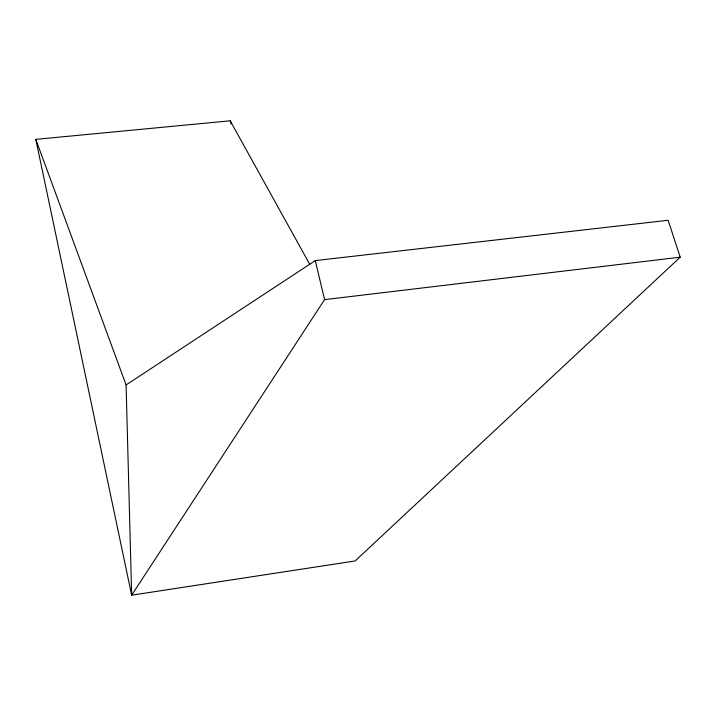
<?xml version="1.0" encoding="UTF-8"?>
<svg xmlns="http://www.w3.org/2000/svg" width="716" height="716" viewBox="0 0 716 716"><rect width="100%" height="100%" fill="white"/><g stroke="black" fill="none" stroke-linecap="round" stroke-linejoin="round"><path stroke-width="1.07" d="M315.282 260.597L324.581 299.637L131.654 595.193L355.145 560.95L680.2 257.178L668.135 220.277L315.282 260.597L126.097 384.948L131.654 595.193L35.8 139.369L230.194 120.807L309.777 264.383M324.581 299.637L680.2 257.178M35.8 139.369L126.097 384.948M230.194 120.807L231.116 124.029"/></g></svg>
